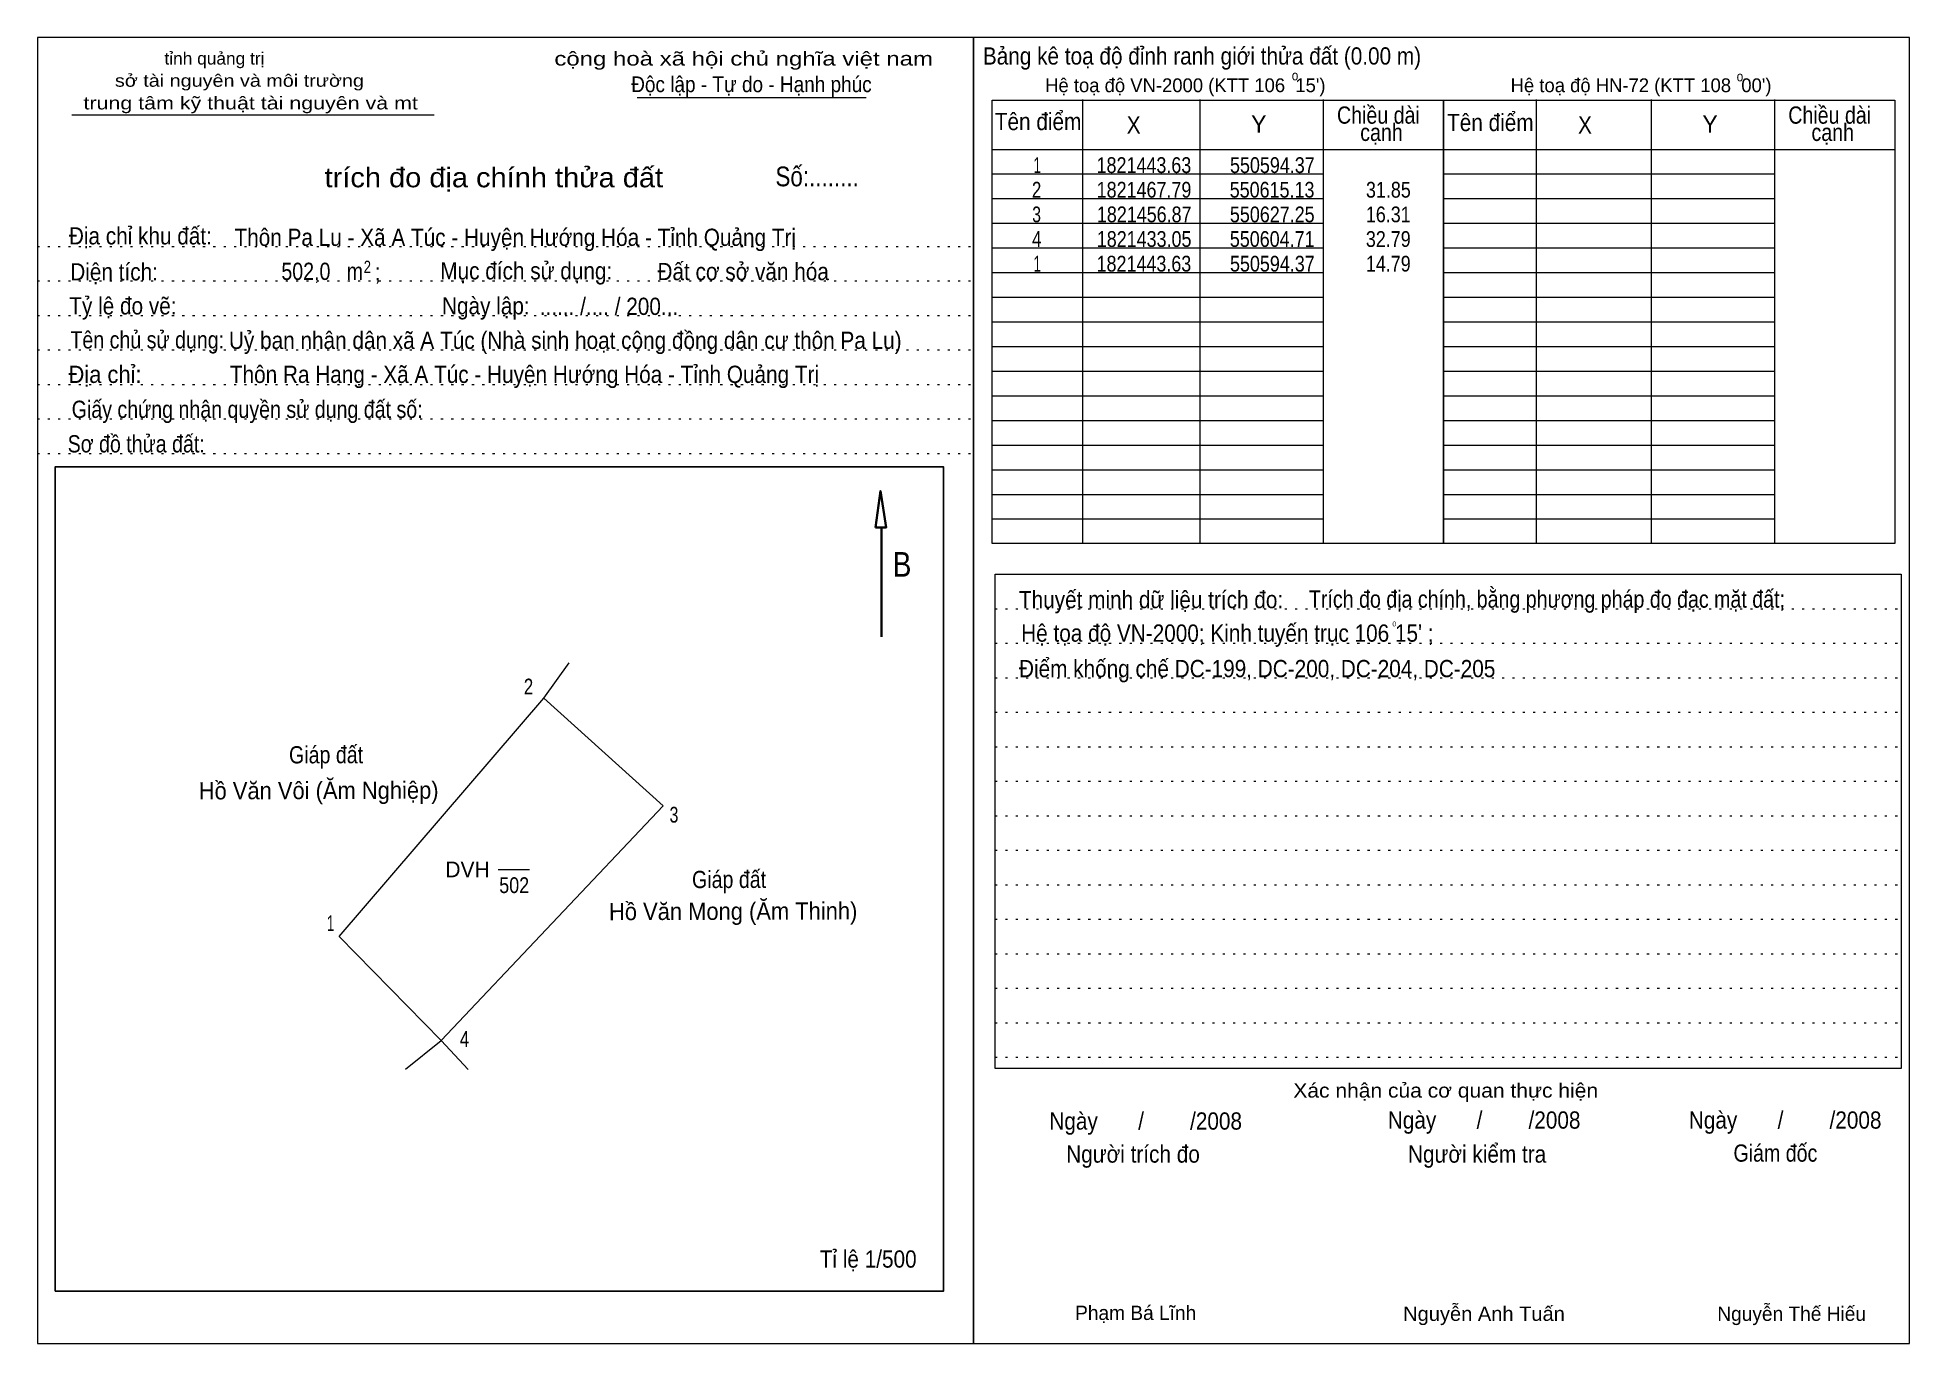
# Model space of a CAD drawing. Header units: metres. Extents: x 550564 to 550754, y 1821402 to 1821535.
import ezdxf
from ezdxf.enums import TextEntityAlignment as Align

# ---------------------------------------------------------------- set-up
doc = ezdxf.new("R2010")
doc.units = ezdxf.units.M
doc.header["$LTSCALE"] = 0.7
doc.linetypes.add('DOTTED', pattern=[1.5, 0.3, -1.2])
for name, color, linetype, lineweight in [('1', 7, 'DOTTED', 13), ('10', 7, 'Continuous', 13), ('13', 7, 'Continuous', 13), ('2', 7, 'Continuous', 13)]:
    doc.layers.add(name, color=color, linetype=linetype, lineweight=lineweight)
for name, color, linetype in [('23', 7, 'Continuous'), ('30', 7, 'Continuous'), ('32', 7, 'Continuous'), ('51', 7, 'Continuous'), ('62', 7, 'Continuous')]:
    doc.layers.add(name, color=color, linetype=linetype)

msp = doc.modelspace()

# ---------------------------------------------------------------- linework, layer by layer
at = {"layer": '1'}
for p, q in [((550563.75, 1821513.62), (550658.75, 1821513.62)), ((550563.75, 1821510.12), (550658.75, 1821510.12)), ((550563.75, 1821506.62), (550658.75, 1821506.62)), ((550563.75, 1821503.12), (550658.75, 1821503.12)), ((550563.75, 1821499.62), (550658.75, 1821499.62)), ((550563.75, 1821496.12), (550658.75, 1821496.12)), ((550563.75, 1821492.62), (550658.75, 1821492.62)), ((550660.95, 1821476.87), (550752.9, 1821476.87)), ((550660.95, 1821473.37), (550752.9, 1821473.37)), ((550660.95, 1821469.87), (550752.9, 1821469.87)), ((550660.95, 1821466.37), (550752.9, 1821466.37)), ((550660.95, 1821462.87), (550752.9, 1821462.87)), ((550660.95, 1821459.37), (550752.9, 1821459.37)), ((550660.95, 1821455.87), (550752.9, 1821455.87)), ((550660.95, 1821452.37), (550752.9, 1821452.37)), ((550660.95, 1821448.87), (550752.9, 1821448.87)), ((550660.95, 1821445.37), (550752.9, 1821445.37)), ((550660.95, 1821441.87), (550752.9, 1821441.87)), ((550660.95, 1821438.37), (550752.9, 1821438.37)), ((550660.95, 1821434.87), (550752.9, 1821434.87)), ((550660.95, 1821431.37), (550752.9, 1821431.37))]:
    msp.add_line(p, q, dxfattribs=at)
at = {"layer": '1', "linetype": 'Continuous'}
for points in [[(550658.75, 1821534.82), (550563.75, 1821534.82), (550563.75, 1821402.32), (550658.75, 1821402.32)], [(550753.75, 1821534.82), (550658.75, 1821534.82), (550658.75, 1821402.32), (550753.75, 1821402.32)]]:
    msp.add_lwpolyline(points, close=True, dxfattribs=at)
at = {"layer": '10'}
for p, q in [((550615.13, 1821467.79), (550617.72, 1821471.39)), ((550601.12, 1821430.17), (550604.71, 1821433.05)), ((550604.71, 1821433.05), (550607.46, 1821430.12))]:
    msp.add_line(p, q, dxfattribs=at)
for points in [[(550604.71, 1821433.05), (550594.37, 1821443.63), (550615.13, 1821467.79)], [(550615.13, 1821467.79), (550627.25, 1821456.87), (550604.71, 1821433.05)]]:
    msp.add_lwpolyline(points, dxfattribs=at)
at = {"layer": '13'}
msp.add_line((550610.5, 1821450.42), (550613.7, 1821450.42), dxfattribs=at)
at = {"layer": '2'}
for p, q in [((550624.6, 1821528.72), (550647.85, 1821528.72)), ((550669.85, 1821483.47), (550669.85, 1821528.52)), ((550681.75, 1821483.47), (550681.75, 1821528.52)), ((550694.25, 1821528.52), (550694.25, 1821483.47)), ((550715.9, 1821483.47), (550715.9, 1821528.52)), ((550727.55, 1821483.47), (550727.55, 1821528.52)), ((550740.05, 1821528.52), (550740.05, 1821483.47)), ((550567.25, 1821526.97), (550604, 1821526.97)), ((550660.65, 1821523.47), (550706.45, 1821523.47)), ((550706.45, 1821523.47), (550752.25, 1821523.47)), ((550660.65, 1821520.97), (550694.25, 1821520.97)), ((550706.45, 1821520.97), (550740.05, 1821520.97)), ((550660.65, 1821518.47), (550694.25, 1821518.47)), ((550706.45, 1821518.47), (550740.05, 1821518.47)), ((550660.65, 1821515.97), (550694.25, 1821515.97)), ((550706.45, 1821515.97), (550740.05, 1821515.97)), ((550660.65, 1821513.47), (550694.25, 1821513.47)), ((550706.45, 1821513.47), (550740.05, 1821513.47)), ((550660.65, 1821510.97), (550694.25, 1821510.97)), ((550706.45, 1821510.97), (550740.05, 1821510.97)), ((550660.65, 1821508.47), (550694.25, 1821508.47)), ((550706.45, 1821508.47), (550740.05, 1821508.47)), ((550660.65, 1821505.97), (550694.25, 1821505.97)), ((550706.45, 1821505.97), (550740.05, 1821505.97)), ((550660.65, 1821503.47), (550694.25, 1821503.47)), ((550706.45, 1821503.47), (550740.05, 1821503.47)), ((550660.65, 1821500.97), (550694.25, 1821500.97)), ((550706.45, 1821500.97), (550740.05, 1821500.97)), ((550660.65, 1821498.47), (550694.25, 1821498.47)), ((550706.45, 1821498.47), (550740.05, 1821498.47)), ((550660.65, 1821495.97), (550694.25, 1821495.97)), ((550706.45, 1821495.97), (550740.05, 1821495.97)), ((550660.65, 1821493.47), (550694.25, 1821493.47)), ((550706.45, 1821493.47), (550740.05, 1821493.47)), ((550660.65, 1821490.97), (550694.25, 1821490.97)), ((550706.45, 1821490.97), (550740.05, 1821490.97)), ((550660.65, 1821488.47), (550694.25, 1821488.47)), ((550706.45, 1821488.47), (550740.05, 1821488.47)), ((550660.65, 1821485.97), (550694.25, 1821485.97)), ((550706.45, 1821485.97), (550740.05, 1821485.97))]:
    msp.add_line(p, q, dxfattribs=at)
at = {"layer": '2', "lineweight": 35}
msp.add_line((550649.4, 1821474.02), (550649.4, 1821485.12), dxfattribs=at)
at = {"layer": '2'}
for points in [[(550660.65, 1821528.47), (550706.45, 1821528.47), (550706.45, 1821483.47), (550660.65, 1821483.47)], [(550706.45, 1821528.47), (550752.25, 1821528.47), (550752.25, 1821483.47), (550706.45, 1821483.47)], [(550660.95, 1821480.37), (550752.9, 1821480.37), (550752.9, 1821430.22), (550660.95, 1821430.22)]]:
    msp.add_lwpolyline(points, close=True, dxfattribs=at)
at = {"layer": '2', "lineweight": 25}
msp.add_lwpolyline([(550565.55, 1821407.62), (550655.7, 1821407.62), (550655.7, 1821491.27), (550565.55, 1821491.27)], close=True, dxfattribs=at)
at = {"layer": '2', "lineweight": 35}
msp.add_lwpolyline([(550648.8, 1821485.12), (550649.3, 1821488.82), (550649.9, 1821485.12)], close=True, dxfattribs=at)

# ---------------------------------------------------------------- texts
at = {"layer": '13'}
msp.add_text('DVH', height=1.6, dxfattribs=at).set_placement((550609.66, 1821449.62), align=Align.RIGHT)
at = {"layer": '13', "width": 0.85}
msp.add_text('502', height=1.6, dxfattribs=at).set_placement((550612.135, 1821448.02), align=Align.CENTER)
at = {"layer": '2'}
for s, height, width, p in [('Bảng kê toạ độ đỉnh ranh giới thửa đất (0.00 m)', 1.75, 0.9, (550681.94, 1821532.07)), ('tỉnh quảng trị', 1.25, 1.05, (550581.715, 1821532.07)), ('cộng hoà xã hội chủ nghĩa việt nam', 1.4, 1.3, (550635.425, 1821531.97)), ('sở tài nguyên và môi trường', 1.25, 1.2, (550584.25, 1821529.82)), ('Độc lập - Tự do - Hạnh phúc', 1.6, 0.9, (550636.215, 1821529.27)), ('o', 1, 0.9, (550691.385, 1821530.47)), ('o', 1, 0.9, (550736.535, 1821530.37)), ('trung tâm kỹ thuật tài nguyên và mt', 1.3, 1.25, (550585.39, 1821527.52)), ('Tên điểm', 1.75, 0.9, (550665.305, 1821525.42)), ('X ', 1.75, 0.9, (550675.3, 1821525.07)), ('Chiều dài ', 1.75, 0.85, (550700.12, 1821526.07)), ('Tên điểm', 1.75, 0.9, (550711.205, 1821525.32)), ('X ', 1.75, 0.9, (550721.1, 1821525.07)), ('Chiều dài ', 1.75, 0.85, (550745.92, 1821526.07)), ('cạnh', 1.75, 0.85, (550700.155, 1821524.32)), ('cạnh', 1.75, 0.85, (550745.955, 1821524.32)), ('trích đo địa chính thửa đất', 2, 1.1, (550610.07, 1821519.62)), ('Số:........', 2, 0.85, (550642.88, 1821519.72)), ('Địa chỉ khu đất:', 1.75, 0.9, (550574.2, 1821513.82)), ('Thôn Pa Lu - Xã A Túc - Huyện Hướng Hóa - Tỉnh Quảng Trị', 1.75, 0.9, (550612.245, 1821513.67)), ('Diện tích:', 1.75, 0.9, (550571.53, 1821510.17)), ('502,0', 1.75, 0.85, (550590.995, 1821510.22)), (' m ', 1.75, 0.85, (550595.965, 1821510.22)), ('2', 1.25, 0.8, (550597.23, 1821510.92)), ('Mục đích sử dụng:', 1.75, 0.9, (550613.36, 1821510.27)), ('Đất cơ sở văn hóa', 1.75, 0.9, (550635.375, 1821510.2)), ('Tỷ lệ đo vẽ:', 1.75, 0.9, (550572.425, 1821506.72)), ('Ngày lập:', 1.75, 0.9, (550609.26, 1821506.72)), ('...... /.... / 200...', 1.75, 0.9, (550621.755, 1821506.67)), ('Tên chủ sử dụng:', 1.75, 0.85, (550574.895, 1821503.27)), ('Uỷ ban nhân dân xã A Túc (Nhà sinh hoạt cộng đồng dân cư thôn Pa Lu)', 1.75, 0.9, (550617.32, 1821503.22)), ('Địa chỉ:', 1.75, 0.95, (550570.61, 1821499.77)), ('Thôn Ra Hang - Xã A Túc - Huyện Hướng Hóa - Tỉnh Quảng Trị', 1.75, 0.9, (550613.18, 1821499.77)), ('Giấy chứng nhận quyền sử dụng đất số:', 1.75, 0.85, (550585.035, 1821496.22)), ('Sơ đồ thửa đất:', 1.75, 0.85, (550573.775, 1821492.72)), ('B', 2.5, 0.85, (550651.5, 1821480.12)), ('Thuyết minh dữ liệu trích đo:', 1.75, 0.9, (550676.77, 1821476.92)), ('Trích đo địa chính, bằng phương pháp đo đạc mặt đất; ', 1.75, 0.85, (550717.225, 1821476.97)), ("Hệ tọa độ VN-2000; Kinh tuyến trục 106 15' ;", 1.75, 0.9, (550684.515, 1821473.52)), ('0', 0.5, 0.85, (550701.455, 1821475.07)), ('Xác nhận của cơ quan thực hiện', 1.45, 1.1, (550706.675, 1821427.27)), ('Người trích đo', 1.75, 0.9, (550674.94, 1821420.67)), ('Người kiểm tra', 1.75, 0.9, (550709.86, 1821420.67)), ('Giám đốc ', 1.75, 0.85, (550740.41, 1821420.77)), ('Tỉ lệ 1/500', 1.75, 0.9, (550648.06, 1821410.02)), ('Nguyễn Anh Tuấn', 1.45, 1.05, (550710.56, 1821404.62))]:
    msp.add_text(s, height=height, dxfattribs=dict(at, width=width)).set_placement(p, align=Align.CENTER)
for s, height, p in [("Hệ toạ độ VN-2000 (KTT 106  15')", 1.4, (550680.25, 1821529.27)), ("Hệ toạ độ HN-72 (KTT 108  00')", 1.4, (550726.5, 1821529.27)), ('Y', 1.75, (550687.705, 1821525.17)), ('Y', 1.75, (550733.505, 1821525.17)), ('Phạm Bá Lĩnh', 1.45, (550675.205, 1821404.71)), ('Nguyễn Thế Hiếu', 1.45, (550741.785, 1821404.62))]:
    msp.add_text(s, height=height, dxfattribs=at).set_placement(p, align=Align.CENTER)
at = {"layer": '2', "width": 0.9}
for p in [(550666.45, 1821424.02), (550700.8, 1821424.12), (550731.35, 1821424.12)]:
    msp.add_text('Ngày       /        /2008', height=1.75, dxfattribs=at).set_placement(p)
at = {"layer": '23'}
msp.add_text(';', height=1.75, dxfattribs=at).set_placement((550598.272, 1821510.17), align=Align.CENTER)
at = {"layer": '30'}
for s, width, p in [('1', 0.65, (550665.61, 1821521.07)), ('1821443.63', 0.85, (550680.85, 1821521.07)), ('550594.37', 0.85, (550693.38, 1821521.07)), ('550594.37', 0.85, (550693.38, 1821521.07)), ('2', 0.8, (550665.63, 1821518.57)), ('1821467.79', 0.85, (550680.86, 1821518.57)), ('550615.13', 0.85, (550693.35, 1821518.57)), ('31.85', 0.85, (550703.13, 1821518.57)), ('3', 0.75, (550665.6, 1821516.07)), ('1821456.87', 0.85, (550680.88, 1821516.07)), ('550627.25', 0.85, (550693.37, 1821516.07)), ('16.31', 0.85, (550703.12, 1821516.07)), ('4', 0.8, (550665.64, 1821513.57)), ('1821433.05', 0.85, (550680.87, 1821513.57)), ('550604.71', 0.85, (550693.36, 1821513.57)), ('32.79', 0.85, (550703.12, 1821513.57)), ('1', 0.65, (550665.61, 1821511.07)), ('1821443.63', 0.85, (550680.85, 1821511.07)), ('550594.37', 0.85, (550693.38, 1821511.07)), ('14.79', 0.85, (550703.12, 1821511.07))]:
    msp.add_text(s, height=1.6, dxfattribs=dict(at, width=width)).set_placement(p, align=Align.RIGHT)
at = {"layer": '32'}
for s, width, p in [('2', 0.8, (550613.59, 1821468.17)), ('3', 0.75, (550628.35, 1821455.17)), ('1', 0.65, (550593.505, 1821444.17)), ('4', 0.8, (550607.095, 1821432.42))]:
    msp.add_text(s, height=1.6, dxfattribs=dict(at, width=width)).set_placement(p, align=Align.CENTER)
at = {"layer": '51', "width": 0.9}
msp.add_text('Điểm khống chế DC-199, DC-200, DC-204, DC-205', height=1.75, dxfattribs=at).set_placement((550687.54, 1821469.92), align=Align.CENTER)
at = {"layer": '62'}
for s, width, p in [('Giáp đất ', 0.85, (550593.322, 1821461.182)), ('Hồ Văn Vôi (Ăm Nghiệp)', 0.95, (550592.292, 1821457.556)), ('Giáp đất ', 0.85, (550634.222, 1821448.532)), ('Hồ Văn Mong (Ăm Thinh)', 0.95, (550634.362, 1821445.307))]:
    msp.add_text(s, height=1.75, rotation=0.172, dxfattribs=dict(at, width=width)).set_placement(p, align=Align.CENTER)

doc.saveas('drawing.dxf')
